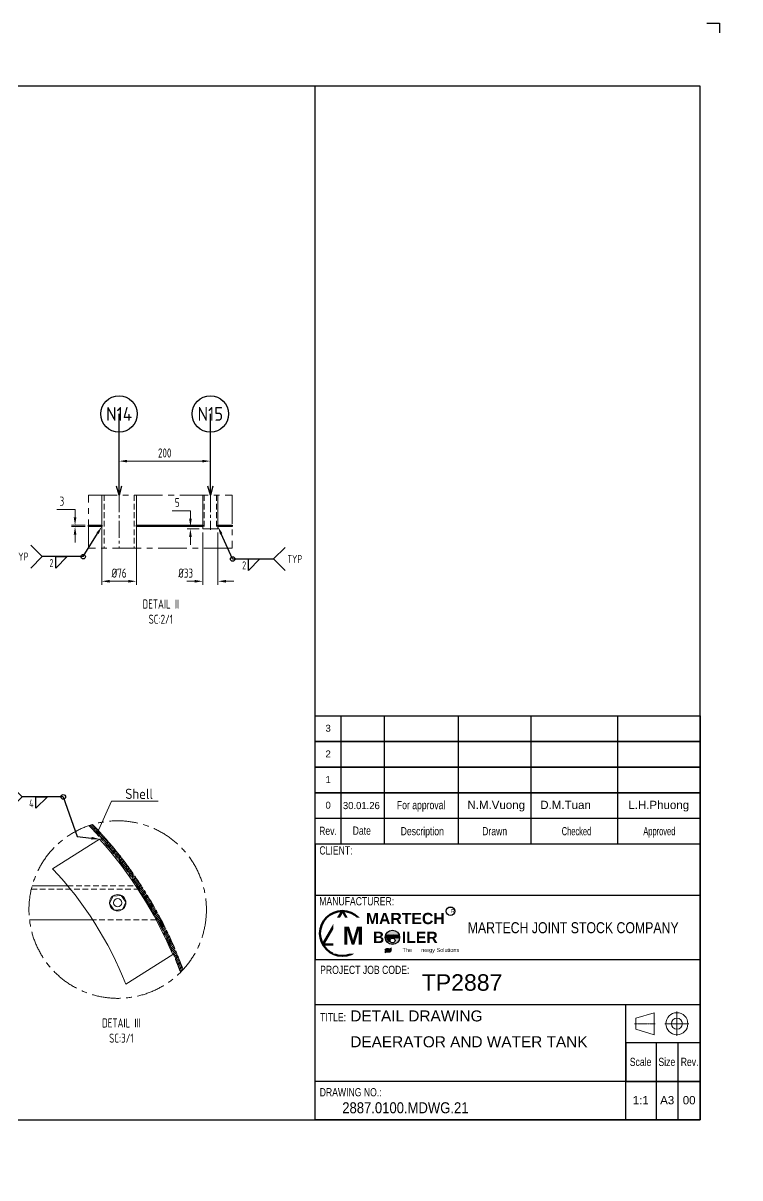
# Model space of a CAD drawing. Header units: millimetres. Extents: x -46397 to 283259, y -8690 to 23983.
# Drawn here: x 190931 to 194079, y -2511 to 2557 of the extents above; entities that cross this region are included whole.
import ezdxf
from ezdxf import colors
from ezdxf.entities.mleader import LeaderData, LeaderLine
from ezdxf.enums import TextEntityAlignment as Align
from ezdxf.math import Vec2, Vec3

# ---------------------------------------------------------------- set-up
doc = ezdxf.new("R2010")
doc.units = ezdxf.units.MM
for name, pattern in [('CENTER', [2, 1.25, -0.25, 0.25, -0.25]), ('CENTER2', [1.125, 0.75, -0.125, 0.125, -0.125]), ('HIDDEN', [0.375, 0.25, -0.125])]:
    doc.linetypes.add(name, pattern=pattern)
doc.layers.get('Defpoints').update_dxf_attribs({"lineweight": 0})
for name, color, linetype, lineweight in [('0-Dim', 7, 'Continuous', 0), ('AM_5', 3, 'Continuous', 25), ('AM_8', 1, 'Continuous', 25), ('CHUAN NET KHUAT', 4, 'HIDDEN', 0), ('DAM_8', 1, 'Continuous', 25), ('DCenterline8', 8, 'CENTER', 5), ('Dtext', 255, 'Continuous', 20), ('Long_AM_Centerline', 1, 'CENTER', 9), ('Long_AM_Visible', 30, 'Continuous', 25), ('mD_HATCH', 8, 'Continuous', 0), ('mDƯỜNG CƠ BẢN', 255, 'Continuous', 25), ('mDƯỜNG TÂM', 8, 'CENTER', 0), ('NETCHINH', 7, 'Continuous', 9)]:
    doc.layers.add(name, color=color, linetype=linetype, lineweight=lineweight)
doc.layers.add('DIM', color=8, linetype='Continuous')
doc.styles.add('Arial', font='arial.ttf')
doc.styles.add('Chu va so', font='arial.ttf')
doc.styles.add('GHI CHÚ 1', font='isocp_IV25.ttf', dxfattribs={"width": 0.8})
doc.styles.add('Long_Text', font='isocp.shx', dxfattribs={"width": 0.7})
doc.styles.get("Standard").update_dxf_attribs({"font": 'isocp.shx', "width": 0.8})
doc.styles.add('TCVN', font='arial.ttf')
doc.styles.add('TEXT', font='arial.ttf', dxfattribs={"height": 124})
doc.dimstyles.new('1-30SCALE', dxfattribs={"dimtxt": 75, "dimasz": 75, "dimexe": 37.5, "dimexo": 30, "dimgap": 30, "dimtad": 1, "dimtoh": 1, "dimdec": 0, "dimdsep": 46, "dimtxsty": 'GHI CHÚ 1', "dimcen": 0.09, "dimclrd": 256, "dimclre": 256, "dimclrt": 2, "dimadec": 0, "dimazin": 0, "dimtfac": 1, "dimtdec": 0, "dimtofl": 0, "dimtmove": 0, "dimatfit": 3, "dimfxl": 1, "dimlwd": 0, "dimlwe": 0, "dimarcsym": 0})

# ---------------------------------------------------------------- blocks, each defined once
blk = doc.blocks.new('_Dot')
at = {"color": 0, "linetype": 'ByBlock', "lineweight": -2}
blk.add_line((-0.5, 0), (-1, 0), dxfattribs=at)
at = {"color": 0, "linetype": 'ByBlock', "const_width": 0.5}
blk.add_lwpolyline([(-0.25, 0, 1), (0.25, 0, 1)], format="xyb", close=True, dxfattribs=at)
blk = doc.blocks.new('*U1041')
at = {"layer": 'mDƯỜNG TÂM', "color": 0, "linetype": 'CENTER2', "lineweight": 0, "ltscale": 100, "transparency": 16777216}
blk.add_line((0, 74.8), (0, -77.5), dxfattribs=at)
blk = doc.blocks.new('*D1045')
at = {"layer": 'Defpoints', "color": 0, "transparency": 16777216}
for p in [(191159.2, 353.1), (191218.7, 353.1), (191218.7, 347.1)]:
    blk.add_point(p, dxfattribs=at)
at = {"layer": 'DIM', "linetype": 'Continuous', "lineweight": 0, "transparency": 16777216}
for p, q in [((191078.7, 423.1), (191159.2, 423.1)), ((191159.2, 388.1), (191159.2, 423.1)), ((191203.7, 353.1), (191144.2, 353.1)), ((191203.7, 347.1), (191144.2, 347.1)), ((191159.2, 312.1), (191159.2, 277.1))]:
    blk.add_line(p, q, dxfattribs=at)
at = {"layer": 'DIM', "transparency": 16777216}
for points in [[(191153.4, 388.1), (191165, 388.1), (191159.2, 353.1)], [(191153.4, 312.1), (191165, 312.1), (191159.2, 347.1)]]:
    blk.add_solid(points, dxfattribs=at)
at = {"layer": 'DIM', "color": 2, "transparency": 16777216, "insert": (191101.4, 458.9), "char_height": 40, "attachment_point": 5, "style": 'GHI CHÚ 1'}
blk.add_mtext('3', dxfattribs=at)
blk = doc.blocks.new('*D1044')
at = {"layer": 'Defpoints', "color": 0, "transparency": 16777216}
for p in [(191665.8, 337.1), (191719.9, 347.1), (191719.9, 337.1)]:
    blk.add_point(p, dxfattribs=at)
at = {"layer": 'DIM', "linetype": 'Continuous', "lineweight": 0, "transparency": 16777216}
for p, q in [((191585, 417.1), (191665.8, 417.1)), ((191665.8, 382.1), (191665.8, 417.1)), ((191704.9, 347.1), (191650.8, 347.1)), ((191704.9, 337.1), (191650.8, 337.1)), ((191665.8, 302.1), (191665.8, 267.1))]:
    blk.add_line(p, q, dxfattribs=at)
at = {"layer": 'DIM', "transparency": 16777216}
for points in [[(191660, 382.1), (191671.7, 382.1), (191665.8, 347.1)], [(191660, 302.1), (191671.7, 302.1), (191665.8, 337.1)]]:
    blk.add_solid(points, dxfattribs=at)
at = {"layer": 'DIM', "color": 2, "transparency": 16777216, "insert": (191607.9, 452.9), "char_height": 40, "attachment_point": 5, "style": 'GHI CHÚ 1'}
blk.add_mtext('5', dxfattribs=at)
blk = doc.blocks.new('*D1043')
at = {"layer": 'Defpoints', "color": 0, "transparency": 16777216}
for p in [(191276.4, 264.5, 0), (191428.6, 264.5, 0), (191428.6, 107.3)]:
    blk.add_point(p, dxfattribs=at)
at = {"layer": 'DIM', "linetype": 'Continuous', "lineweight": 0, "transparency": 16777216}
for p, q in [((191276.4, 249.5), (191276.4, 92.3)), ((191428.6, 249.5), (191428.6, 92.3)), ((191311.4, 107.3), (191393.6, 107.3))]:
    blk.add_line(p, q, dxfattribs=at)
at = {"layer": 'DIM', "transparency": 16777216}
for points in [[(191311.4, 113.2), (191311.4, 101.5), (191276.4, 107.3)], [(191393.6, 113.2), (191393.6, 101.5), (191428.6, 107.3)]]:
    blk.add_solid(points, dxfattribs=at)
at = {"layer": 'DIM', "color": 2, "transparency": 16777216, "insert": (191352.5, 143.2), "char_height": 40, "attachment_point": 5, "style": 'GHI CHÚ 1'}
blk.add_mtext('%%C76', dxfattribs=at)
blk = doc.blocks.new('*D1042')
at = {"layer": 'Defpoints', "color": 0, "transparency": 16777216}
for p in [(191719.9, 337.1, 0), (191786.7, 337.1, 0), (191786.7, 107.3)]:
    blk.add_point(p, dxfattribs=at)
at = {"layer": 'DIM', "linetype": 'Continuous', "lineweight": 0, "transparency": 16777216}
for p, q in [((191719.9, 322.1), (191719.9, 92.3)), ((191786.7, 322.1), (191786.7, 92.3)), ((191684.9, 107.3), (191649.9, 107.3)), ((191821.7, 107.3), (191856.7, 107.3))]:
    blk.add_line(p, q, dxfattribs=at)
at = {"layer": 'DIM', "transparency": 16777216}
for points in [[(191684.9, 113.2), (191684.9, 101.5), (191719.9, 107.3)], [(191821.7, 113.2), (191821.7, 101.5), (191786.7, 107.3)]]:
    blk.add_solid(points, dxfattribs=at)
at = {"layer": 'DIM', "color": 2, "transparency": 16777216, "insert": (191644.9, 143.1), "char_height": 40, "attachment_point": 5, "style": 'GHI CHÚ 1'}
blk.add_mtext('%%C33', dxfattribs=at)
blk = doc.blocks.new('*D1046')
at = {"layer": 'Defpoints', "color": 0, "transparency": 16777216}
for p in [(191753.3, 634.7), (191352.5, 485, 0), (191753.3, 485, 0)]:
    blk.add_point(p, dxfattribs=at)
at = {"layer": 'DIM', "linetype": 'Continuous', "lineweight": 0, "transparency": 16777216}
for p, q in [((191352.5, 500), (191352.5, 649.7)), ((191387.5, 634.7), (191718.3, 634.7)), ((191753.3, 500), (191753.3, 649.7))]:
    blk.add_line(p, q, dxfattribs=at)
at = {"layer": 'DIM', "transparency": 16777216}
for points in [[(191387.5, 640.5), (191387.5, 628.9), (191352.5, 634.7)], [(191718.3, 640.5), (191718.3, 628.9), (191753.3, 634.7)]]:
    blk.add_solid(points, dxfattribs=at)
at = {"layer": 'DIM', "color": 2, "transparency": 16777216, "insert": (191552.9, 670.5), "char_height": 40, "attachment_point": 5, "style": 'GHI CHÚ 1'}
blk.add_mtext('200', dxfattribs=at)
blk = doc.blocks.new('_TagCircle')
at = {"color": 0, "linetype": 'ByBlock', "lineweight": -2, "transparency": 16777216}
blk.add_circle((0, 0), 4, dxfattribs=at)
at = {"layer": 'Long_AM_Visible', "color": 0, "transparency": 16777216, "style": 'Long_Text'}
blk.add_attdef('TAGNUMBER', text='', height=3, dxfattribs=at).set_placement((0, -1.5), align=Align.CENTER)
blk = doc.blocks.new('_Open30')
at = {"color": 0, "linetype": 'ByBlock', "lineweight": -2}
for p, q in [((-1, 0.27), (0, 0)), ((0, 0), (-1, -0.27)), ((0, 0), (-1, 0))]:
    blk.add_line(p, q, dxfattribs=at)
blk = doc.blocks.new('*S1170')
at = {"layer": 'AM_5'}
for p, q in [((178324.5, 215.6, 0.1), (178387.4, 317.3, 0.1)), ((178144.5, 215.6, 0.1), (178094.5, 265.6, 0.1)), ((178144.5, 215.6, 0.1), (178094.5, 165.6, 0.1)), ((178324.5, 215.6, 0.1), (178144.5, 215.6, 0.1))]:
    blk.add_line(p, q, dxfattribs=at)
at = {"layer": 'AM_5', "color": 2}
for p, q in [((178204.5, 215.6, 0.1), (178254.5, 215.6, 0.1)), ((178254.5, 215.6, 0.1), (178204.5, 165.6, 0.1)), ((178204.5, 165.6, 0.1), (178204.5, 215.6, 0.1))]:
    blk.add_line(p, q, dxfattribs=at)
blk.add_circle((178324.5, 215.6, 0.1), 9.98, dxfattribs=at)
at = {"layer": 'AM_5', "linetype": 'Continuous'}
blk.add_trace([(178392.3, 314.3, 0.1), (178382.4, 320.4, 0.1), (178405.8, 347.1, 0.1)], dxfattribs=at)
at = {"layer": 'AM_5', "color": 2, "char_height": 35}
for s, insert, attachment_point in [('TYP', (178084, 215.6, 0.1), 6), ('2', (178194, 205.1, 0.1), 3)]:
    blk.add_mtext(s, dxfattribs=dict(at, insert=insert, attachment_point=attachment_point))
blk = doc.blocks.new('*S1171')
at = {"layer": 'AM_5'}
for p, q in [((178980.6, 205.3, 0.1), (178930.6, 315.2, 0.1)), ((179160.6, 205.3, 0.1), (179210.6, 255.3, 0.1)), ((178980.6, 205.3, 0.1), (179160.6, 205.3, 0.1)), ((179160.6, 205.3, 0.1), (179210.6, 155.3, 0.1))]:
    blk.add_line(p, q, dxfattribs=at)
at = {"layer": 'AM_5', "color": 2}
for p, q in [((179050.6, 205.3, 0.1), (179100.6, 205.3, 0.1)), ((179100.6, 205.3, 0.1), (179050.6, 155.3, 0.1)), ((179050.6, 155.3, 0.1), (179050.6, 205.3, 0.1))]:
    blk.add_line(p, q, dxfattribs=at)
blk.add_circle((178980.6, 205.3, 0.1), 9.98, dxfattribs=at)
at = {"layer": 'AM_5', "linetype": 'Continuous'}
blk.add_trace([(178935.9, 317.7, 0.1), (178925.3, 312.8, 0.1), (178916.1, 347.1, 0.1)], dxfattribs=at)
at = {"layer": 'AM_5', "color": 2, "char_height": 35}
for s, insert, attachment_point in [('TYP', (179221.1, 205.3, 0.1), 4), ('2', (179040.1, 194.8, 0.1), 3)]:
    blk.add_mtext(s, dxfattribs=dict(at, insert=insert, attachment_point=attachment_point))
blk = doc.blocks.new('*S1172')
at = {"layer": 'AM_5'}
for p, q in [((178116.2, -839.2, -4.5), (178066.2, -789.2, -4.5)), ((178116.2, -839.2, -4.5), (178066.2, -889.2, -4.5)), ((178296.2, -839.2, -4.5), (178116.2, -839.2, -4.5)), ((178296.2, -839.2, -4.5), (178356.4, -1013.3, -4.5)), ((178356.4, -1013.3, -4.5), (178420.5, -1020.4, -4.5))]:
    blk.add_line(p, q, dxfattribs=at)
at = {"layer": 'AM_5', "color": 2}
for p, q in [((178176.2, -839.2, -4.5), (178226.2, -839.2, -4.5)), ((178226.2, -839.2, -4.5), (178176.2, -889.2, -4.5)), ((178176.2, -889.2, -4.5), (178176.2, -839.2, -4.5))]:
    blk.add_line(p, q, dxfattribs=at)
blk.add_circle((178296.2, -839.2, -4.5), 9.98, dxfattribs=at)
at = {"layer": 'AM_5', "linetype": 'Continuous'}
blk.add_trace([(178419.8, -1026.2, -4.5), (178421.1, -1014.6, -4.5), (178455.3, -1024.2, -4.5)], dxfattribs=at)
at = {"layer": 'AM_5', "color": 2, "char_height": 35}
for s, insert, attachment_point in [('TYP', (178055.7, -839.2, -4.5), 6), ('4', (178165.7, -849.7, -4.5), 3)]:
    blk.add_mtext(s, dxfattribs=dict(at, insert=insert, attachment_point=attachment_point))
blk = doc.blocks.new('*U1829')
at = {"lineweight": 25}
for p, q in [((5889.4, 1952.8, 0), (5889.4, 1332.9, 0.1)), ((6098.3, 1952.8, 0), (6098.3, 1332.9, 0.1)), ((6456.2, 1952.8, 0), (6456.2, 1332.9, 0.1)), ((6807.1, 1952.8, 0), (6807.1, 1332.9, 0.1)), ((7226.5, 1952.8, 0), (7226.5, 1332.9, 0.1)), ((5765.4, 1085.8), (7625.2, 1085.8)), ((7413.2, 372, 0), (7413.2, 0)), ((7519.5, 0), (7519.5, 372, 0))]:
    blk.add_line(p, q, dxfattribs=at)
at = {"lineweight": 25, "elevation": -0.2}
for points in [[(7657.6, 5299.5), (7719.2, 5299.5), (7719.2, 5252)], [(-171.7, -186.7), (-171.7, -279.9), (-66.7, -279.9)]]:
    blk.add_lwpolyline(points, dxfattribs=at)
at = {"lineweight": 25}
for points in [[(0, 0), (7625.2, 0), (7625.2, 4994.9), (0, 4994.9)], [(0, 0), (5765.4, 0), (5765.4, 4994.9), (0, 4994.9)], [(5765.4, 1952.8), (7625.2, 1952.8), (7625.2, 0), (5765.4, 0)], [(5765.4, 1952.8), (7625.2, 1952.8), (7625.2, 1828.8), (5765.4, 1828.8)], [(5765.4, 1828.8), (7625.2, 1828.8), (7625.2, 1704.8), (5765.4, 1704.8)], [(5765.4, 1704.8), (7625.2, 1704.8), (7625.2, 1580.8), (5765.4, 1580.8)], [(5765.4, 1580.8), (7625.2, 1580.8), (7625.2, 1456.9), (5765.4, 1456.9)], [(5765.4, 774.9), (7625.2, 774.9), (7625.2, 1332.9), (5765.4, 1332.9)], [(5765.4, 557.9), (7625.2, 557.9), (7625.2, 186), (5765.4, 186)], [(7265.8, 557.9), (7625.2, 557.9), (7625.2, 0), (7265.8, 0)]]:
    blk.add_lwpolyline(points, close=True, dxfattribs=at)
at = {"lineweight": 50}
blk.add_lwpolyline([(5896.3, 1009.9), (5802.4, 847.2), (5990.3, 847.2)], close=True, dxfattribs=at)
at = {"color": 2, "lineweight": 20, "elevation": 0}
blk.add_lwpolyline([(7313.9, 438.4), (7403.6, 411.8), (7403.6, 518.1), (7313.9, 491.5)], close=True, dxfattribs=at)
at = {"lineweight": 25, "elevation": 0}
blk.add_lwpolyline([(7265.8, 186), (7625.2, 186), (7625.2, 372), (7265.8, 372)], close=True, dxfattribs=at)
at = {"lineweight": 50}
blk.add_circle((5896.3, 901.4), 108.5, dxfattribs=at)
at = {"color": 2, "lineweight": 20}
for radius in [53.2, 26.6]:
    blk.add_circle((7512.9, 465, 0), radius, dxfattribs=at)
at = {"lineweight": 25}
blk.add_circle((-77.8, -186, -0.2), 23.1, dxfattribs=at)
at = {"layer": 'DCenterline8', "lineweight": 0, "ltscale": 2}
for p, q in [((7512.9, 523.4, 0), (7512.9, 406.5, 0)), ((7454.5, 465, 0), (7571.4, 465, 0))]:
    blk.add_line(p, q, dxfattribs=at)
at = {"layer": 'DCenterline8', "lineweight": 0}
blk.add_line((7307.9, 465, 0), (7408.5, 465, 0), dxfattribs=at)
at = {"color": 5, "style": 'Chu va so'}
for s, height, width, p in [('For approval', 39.853, 0.75, (6276.7, 1501.6, 0)), ('Rev.', 39.85, 0.75, (5826.7, 1377)), ('Date', 39.85, 0.75, (5990, 1378.1, 0.1)), ('Description', 39.853, 0.75, (6282.4, 1375.5, 0)), ('Drawn', 39.85, 0.75, (6632.2, 1375.5, 0)), ('Checked', 39.85, 0.65, (7027.7, 1375.3)), ('Approved', 39.85, 0.65, (7428.1, 1375.5, 0)), ('CLIENT:', 39.85, 0.75, (5865.2, 1282.6, 0.3)), ('PROJECT JOB CODE:', 39.853, 0.75, (6004.5, 705.3)), ('TITLE:', 39.85, 0.75, (5851.2, 476.4, 0.4)), ('Scale', 39.85, 0.75, (7337.5, 260.8, 0)), ('Size', 39.85, 0.75, (7464.4, 260.8, 0)), ('Rev. ', 39.85, 0.75, (7580.2, 260.8, 0)), ('DRAWING NO.:', 39.853, 0.75, (5936.2, 114.1, 0.4))]:
    blk.add_text(s, height=height, dxfattribs=dict(at, width=width)).set_placement(p, align=Align.CENTER)
at = {"color": 5, "lineweight": 25, "insert": (6397.4, 928.5, 0), "char_height": 53.137, "width": 1228.373, "attachment_point": 4, "style": 'Chu va so'}
blk.add_mtext('\\pxqc;{\\W0.8;MARTECH JOINT STOCK COMPANY}', dxfattribs=at)
at = {"layer": 'Dtext', "ltscale": 0.1}
for tag, p, height, style in [('REV_3', (5814.5, 1876.1), 33.2, 'TCVN'), ('FOR_APPROVAL3', (6146.7, 1873.8, -0.3), 39.9, 'TCVN'), ('REV_2', (5814.5, 1752.1), 33.2, 'TCVN'), ('FOR_APPROVAL2', (6146.7, 1749.8, -0.3), 39.9, 'TCVN'), ('REV_1', (5814.5, 1628.1), 33.2, 'TCVN'), ('FOR_APPROVAL1', (6146.7, 1625.8, -0.3), 39.9, 'TCVN'), ('REV_0', (5814.5, 1504.1), 33.2, 'TCVN'), ('NGUOI_VE', (6500.5, 1502.4, -0.3), 39.9, 'TCVN'), ('NGUOI_KIEM_2', (6852.7, 1502.4, -0.3), 39.9, 'TCVN'), ('NGUOI_DUYET', (7278.1, 1502.4, -0.3), 39.9, 'TCVN'), ('1.1_A4', (7299.4, 75.6, -0.3), 39.9, 'Chu va so'), ('A4_A4', (7432.1, 75.6, -0.3), 39.9, 'Chu va so'), ('REV.', (7541.3, 75.6, -0.3), 39.9, 'Chu va so')]:
    blk.add_attdef(tag, p, '', height=height, dxfattribs=dict(at, style=style))
for tag, p, height, style, width in [('NGAY_REV03', (5898.7, 1873.8, -0.3), 34.5, 'TCVN', 0.95), ('NGAY_REV02', (5898.7, 1749.8, -0.3), 34.5, 'TCVN', 0.95), ('NGAY_REV01', (5898.7, 1625.8, -0.3), 34.5, 'TCVN', 0.95), ('NGAY_REV0', (5898.7, 1501.8, -0.3), 34.5, 'TCVN', 0.95), ('DWD.NO', (5895.6, 32.3, -0.3), 53.1, 'Chu va so', 0.85)]:
    blk.add_attdef(tag, p, '', height=height, dxfattribs=dict(at, style=style, width=width))
at = {"layer": 'Dtext', "lineweight": 25, "ltscale": 0.1, "style": 'Chu va so'}
for tag, p, height in [('PROJECT_CODE', (6279.7, 624.4), 79.7), ('TITLE1', (5934.5, 476.2, -0.3), 53.1), ('TITLE2', (5934.5, 351.2, -0.3), 53.1), ('TITLE3', (5934.5, 227.2, -0.3), 53.1)]:
    blk.add_attdef(tag, p, '', height=height, dxfattribs=at)
at = {"insert": (5896.8, 934.4), "char_height": 87.305, "attachment_point": 1, "style": 'TEXT', "bg_fill": 2}
blk.add_mtext('\\pxqc;{\\fArial|b1|i0|c0|p34;M}', dxfattribs=at)
at = {"insert": (6012.3, 1000.6), "char_height": 54.566, "width": 375.807, "attachment_point": 1, "style": 'TEXT', "bg_fill": 2}
blk.add_mtext('\\pxqc;{\\fArial|b1|i0|c0|p34;MARTECH\\PB    ILER}', dxfattribs=at)
h = blk.add_hatch(color=256)
h.dxf.hatch_style = 1
edge = h.paths.add_edge_path()
edge.add_spline(control_points=[(6103.7, 816), (6105.3, 817.2), (6111.8, 822), (6125.4, 815.3), (6131.8, 823.1), (6134.1, 825.9)], knot_values=[0, 0, 0, 0, 0.315535, 1.31207, 1.873609, 1.873609, 1.873609, 1.873609], degree=3, periodic=0)
edge.add_spline(control_points=[(6134.1, 825.9), (6132.2, 824.2), (6125, 817.5), (6109.9, 825.4), (6104.8, 817.6), (6103.7, 816)], knot_values=[0, 0, 0, 0, 0.411397, 1.576501, 1.877595, 1.877595, 1.877595, 1.877595], degree=3, periodic=0)
edge = h.paths.add_edge_path()
edge.add_spline(control_points=[(6103.7, 809.3), (6105.3, 810.4), (6111.8, 815.2), (6125.4, 808.5), (6131.8, 816.3), (6134.1, 819.2)], knot_values=[0, 0, 0, 0, 0.315535, 1.31207, 1.873609, 1.873609, 1.873609, 1.873609], degree=3, periodic=0)
edge.add_spline(control_points=[(6134.1, 819.2), (6132.2, 817.4), (6125, 810.7), (6109.9, 818.6), (6104.8, 810.9), (6103.7, 809.3)], knot_values=[0, 0, 0, 0, 0.411397, 1.576501, 1.877595, 1.877595, 1.877595, 1.877595], degree=3, periodic=0)
at = {"color": 7}
for centre in [(6110.4, 890.5), (6118.5, 890.5), (6126.6, 890.5), (6134.7, 890.5), (6143, 890.5), (6151.1, 890.5), (6159.2, 890.5), (6167.3, 890.5), (6110.4, 882.4), (6114.2, 873.4), (6118.5, 882.4), (6120.9, 865.2), (6122.3, 873.4), (6126.6, 882.4), (6134.7, 882.4), (6143, 882.4), (6151.1, 882.4), (6159.2, 882.4), (6167.3, 882.4)]:
    blk.add_circle(centre, 3.3, dxfattribs=at)
for points in [[(6103.7, 822.4), (6107.2, 826.6), (6128.1, 827.9), (6134.1, 832.3)], [(6103.7, 822.4), (6108.6, 825.3), (6126.6, 825.6), (6134.1, 832.3)], [(6103.7, 816), (6107.2, 820.2), (6128.1, 821.6), (6134.1, 825.9)], [(6103.7, 816), (6108.6, 818.9), (6126.6, 819.2), (6134.1, 825.9)], [(6103.7, 809.3), (6107.2, 813.5), (6128.1, 814.8), (6134.1, 819.2)], [(6103.7, 809.3), (6108.6, 812.2), (6126.6, 812.4), (6134.1, 819.2)]]:
    blk.add_spline(points, degree=3)
at = {"color": 5, "style": 'Chu va so', "width": 0.75}
blk.add_text('MANUFACTURER:', height=39.853, dxfattribs=at).set_placement((5965.3, 1036.8, 0.3), align=Align.CENTER)
at = {"attachment_point": 1, "style": 'TEXT', "bg_fill": 2}
for s, insert, char_height in [('\\pxqc;R', (6420.4, 1018.9), 19.1), ('\\pxqc;The      nergy Solutions', (6186.6, 830.6), 19.098)]:
    blk.add_mtext(s, dxfattribs=dict(at, insert=insert, char_height=char_height))
at = {"layer": 'DAM_8'}
h = blk.add_hatch(color=7, dxfattribs=at)
edge = h.paths.add_edge_path()
edge.add_arc((6138.2, 882.3), 34.8, 191.4592, 461.3375)
edge.add_arc((6138.2, 882.3), 34.8, 101.3375, 191.4592)
edge = h.paths.add_edge_path(flags=16)
edge.add_arc((6120.9, 865.2), 3.3, -289.458, 11.4592, ccw=False)
edge.add_arc((6120.9, 865.2), 3.3, 11.4592, 70.542, ccw=False)
edge = h.paths.add_edge_path(flags=16)
edge.add_arc((6167.3, 882.4), 3.3, -211.5113, 11.4592, ccw=False)
edge.add_arc((6167.3, 882.4), 3.3, 11.4592, 148.4887, ccw=False)
edge = h.paths.add_edge_path(flags=16)
edge.add_arc((6114.2, 873.4), 3.3, -304.2526, 11.4592, ccw=False)
edge.add_arc((6114.2, 873.4), 3.3, 11.4592, 55.7474, ccw=False)
edge = h.paths.add_edge_path(flags=16)
edge.add_arc((6167.3, 890.5), 3.3, -200.2428, 11.4592, ccw=False)
edge.add_arc((6167.3, 890.5), 3.3, 11.4592, 159.7572, ccw=False)
edge = h.paths.add_edge_path(flags=16)
edge.add_arc((6159.2, 882.4), 3.3, -219.051, 11.4592, ccw=False)
edge.add_arc((6159.2, 882.4), 3.3, 11.4592, 140.949, ccw=False)
edge = h.paths.add_edge_path(flags=16)
edge.add_arc((6122.3, 873.4), 3.3, -292.0311, 11.4592, ccw=False)
edge.add_arc((6122.3, 873.4), 3.3, 11.4592, 67.9689, ccw=False)
edge = h.paths.add_edge_path(flags=16)
edge.add_arc((6110.4, 882.4), 3.3, -319.4544, 11.4592, ccw=False)
edge.add_arc((6110.4, 882.4), 3.3, 11.4592, 40.5456, ccw=False)
edge = h.paths.add_edge_path(flags=16)
edge.add_arc((6159.2, 890.5), 3.3, -206.0119, 11.4592, ccw=False)
edge.add_arc((6159.2, 890.5), 3.3, 11.4592, 153.9881, ccw=False)
edge = h.paths.add_edge_path(flags=16)
edge.add_arc((6138.8, 867), 11.8, -262.499, 11.4592, ccw=False)
edge.add_arc((6138.8, 867), 11.8, 11.4592, 97.501, ccw=False)
edge = h.paths.add_edge_path(flags=16)
edge.add_arc((6110.4, 890.5), 3.3, -332.7707, 11.4592, ccw=False)
edge.add_arc((6110.4, 890.5), 3.3, 11.4592, 27.2293, ccw=False)
edge = h.paths.add_edge_path(flags=16)
edge.add_arc((6151.1, 882.4), 3.3, -230.166, 11.4592, ccw=False)
edge.add_arc((6151.1, 882.4), 3.3, 11.4592, 129.834, ccw=False)
edge = h.paths.add_edge_path(flags=16)
edge.add_arc((6118.5, 882.4), 3.3, -307.6137, 11.4592, ccw=False)
edge.add_arc((6118.5, 882.4), 3.3, 11.4592, 52.3863, ccw=False)
edge = h.paths.add_edge_path(flags=16)
edge.add_arc((6143, 882.4), 3.3, -246.4575, 11.4592, ccw=False)
edge.add_arc((6143, 882.4), 3.3, 11.4592, 113.5425, ccw=False)
edge = h.paths.add_edge_path(flags=16)
edge.add_arc((6126.6, 882.4), 3.3, -290.4056, 11.4592, ccw=False)
edge.add_arc((6126.6, 882.4), 3.3, 11.4592, 69.5944, ccw=False)
edge = h.paths.add_edge_path(flags=16)
edge.add_arc((6151.1, 890.5), 3.3, -215.7954, 11.4592, ccw=False)
edge.add_arc((6151.1, 890.5), 3.3, 11.4592, 144.2046, ccw=False)
edge = h.paths.add_edge_path(flags=16)
edge.add_arc((6134.7, 882.4), 3.3, -268.4837, 11.4592, ccw=False)
edge.add_arc((6134.7, 882.4), 3.3, 11.4592, 91.5163, ccw=False)
edge = h.paths.add_edge_path(flags=16)
edge.add_arc((6118.5, 890.5), 3.3, -322.0207, 11.4592, ccw=False)
edge.add_arc((6118.5, 890.5), 3.3, 11.4592, 37.9793, ccw=False)
edge = h.paths.add_edge_path(flags=16)
edge.add_arc((6134.7, 890.5), 3.3, -267.4803, 11.4592, ccw=False)
edge.add_arc((6134.7, 890.5), 3.3, 11.4592, 92.5197, ccw=False)
edge = h.paths.add_edge_path(flags=16)
edge.add_arc((6143, 890.5), 3.3, -234.0834, 11.4592, ccw=False)
edge.add_arc((6143, 890.5), 3.3, 11.4592, 125.9166, ccw=False)
edge = h.paths.add_edge_path(flags=16)
edge.add_arc((6126.6, 890.5), 3.3, -301.7345, 11.4592, ccw=False)
edge.add_arc((6126.6, 890.5), 3.3, 11.4592, 58.2655, ccw=False)
blk.add_circle((6419, 1008.8), 20.8)
at = {"color": 7}
for centre, radius in [((6138.2, 882.3), 34.8), ((6138.8, 867), 11.8)]:
    blk.add_circle(centre, radius, dxfattribs=at)

msp = doc.modelspace()

# ---------------------------------------------------------------- hatches: boundary and pattern name
at = {"layer": 'AM_8'}
h = msp.add_hatch(dxfattribs=at)
h.set_pattern_fill('ANSI31', color=256, scale=2, style=0)
h.set_pattern_definition([(45, (13050.527, 193.0065), (-4.49012806, 4.49012806), [])])
h.paths.add_polyline_path([(191622.23, -1608.83, 0.010743), (191633.8, -1596.73, 0.1045403), (191236.22, -959.89, 0.010743), (191220.27, -964.97, -0.1066194)])
at = {"layer": 'mD_HATCH', "transparency": 33554687}
h = msp.add_hatch(dxfattribs=at)
h.set_pattern_fill('ANSI31', color=256, scale=0.666667)
h.set_pattern_definition([(45, (-18035.0662, 54042.6305), (-1.496709354, 1.496709354), [])])
h.paths.add_polyline_path([(191218.73, 353.1), (191276.38, 353.1), (191276.38, 347.1), (191218.73, 347.1)])
h.paths.add_polyline_path([(191428.58, 353.1), (191719.88, 353.1), (191719.88, 347.1), (191428.58, 347.1)])
h.paths.add_polyline_path([(191786.68, 353.1), (191849.35, 353.1), (191849.35, 347.1), (191786.68, 347.1)])

# ---------------------------------------------------------------- linework, layer by layer
at = {"color": 251, "linetype": 'Continuous', "lineweight": 0, "extrusion": (0, 1, 0)}
for p, q in [((191276.38, 485, 0.08), (191276.38, 253.1, 0.08)), ((191428.58, 485, 0.08), (191428.58, 253.1, 0.08)), ((191719.88, 485, 0.08), (191719.88, 337.1, 0.08)), ((191786.68, 485, 0.08), (191786.68, 337.1, 0.08))]:
    msp.add_line(p, q, dxfattribs=at)
at = {"color": 251, "linetype": 'HIDDEN', "lineweight": 0, "ltscale": 100}
for p, q in [((191286.7, 485, 0.08), (191286.7, 253.1, 0.08)), ((191418.26, 485, 0.08), (191418.26, 253.1, 0.08))]:
    msp.add_line(p, q, dxfattribs=at)
at = {"color": 251, "linetype": 'HIDDEN', "lineweight": 0, "ltscale": 100, "extrusion": (0, 1, 0)}
for p, q in [((191726.64, 485, 0.08), (191726.64, 337.1, 0.08)), ((191779.92, 485, 0.08), (191779.92, 337.1, 0.08))]:
    msp.add_line(p, q, dxfattribs=at)
at = {"color": 150, "linetype": 'Continuous', "lineweight": 0, "ltscale": 10}
for p, q in [((191266.67, -1024.24, -4.5), (191060.65, -1154.86, -4.5)), ((190971.25, -1228.69, -4.5), (191126.31, -1228.69, -4.5)), ((191425.51, -1228.69, -4.5), (191427.36, -1228.69, -4.5)), ((191310.76, -1306.82, -4.5), (191325.91, -1274.32, -4.5)), ((191331.33, -1336.2, -4.5), (191310.76, -1306.82, -4.5)), ((191325.91, -1274.32, -4.5), (191361.64, -1271.19, -4.5)), ((191361.64, -1271.19, -4.5), (191382.21, -1300.57, -4.5)), ((191382.21, -1300.57, -4.5), (191367.06, -1333.07, -4.5)), ((191367.06, -1333.07, -4.5), (191331.33, -1336.2, -4.5)), ((191236.92, -1378.69, -4.5), (190959.49, -1378.69, -4.5)), ((191516.97, -1378.69, -4.5), (191515.41, -1378.69, -4.5)), ((191587.93, -1530.99, -4.5), (191381.91, -1661.6, -4.5))]:
    msp.add_line(p, q, dxfattribs=at)
at = {"color": 251, "linetype": 'Continuous', "lineweight": 0, "elevation": 0.08}
msp.add_lwpolyline([(191719.88, 337.1), (191786.68, 337.1)], dxfattribs=at)
at = {"color": 150, "linetype": 'Continuous', "lineweight": 0, "ltscale": 10}
for radius in [36, 18]:
    msp.add_circle((191346.49, -1303.7, -4.5), radius, dxfattribs=at)
for centre, radius, start, end in [((189928.33, -2227.92, -4.5), 1800, 22.77923, 41.96737), ((189928.33, -2227.92, -4.5), 1560, 21.28581, 43.46079), ((189928.7, -2225.69, -4.5), 1800, 28.07038, 33.63424)]:
    msp.add_arc(centre, radius, start, end, dxfattribs=at)
at = {"layer": 'CHUAN NET KHUAT', "ltscale": 100}
for p, q in [((190967.38, -1243.69, -4.5), (191437.23, -1243.69, -4.5)), ((191126.31, -1228.69, -4.5), (191425.51, -1228.69, -4.5)), ((191515.41, -1378.69, -4.5), (191236.92, -1378.69, -4.5))]:
    msp.add_line(p, q, dxfattribs=at)
at = {"layer": 'Long_AM_Centerline', "color": 6, "ltscale": 100, "elevation": 0.08}
msp.add_lwpolyline([(191218.73, 485), (191849.35, 485), (191849.35, 253.1), (191218.73, 253.1)], close=True, dxfattribs=at)
at = {"layer": 'Long_AM_Centerline', "color": 6, "ltscale": 100}
msp.add_circle((191346.49, -1333.58, -4.5), 389.62, dxfattribs=at)
at = {"layer": 'mDƯỜNG CƠ BẢN', "color": 3, "elevation": 0.08}
for points in [[(191218.73, 353.1), (191276.38, 353.1), (191276.38, 347.1), (191218.73, 347.1)], [(191428.58, 353.1), (191719.88, 353.1), (191719.88, 347.1), (191428.58, 347.1)], [(191786.68, 353.1), (191849.35, 353.1), (191849.35, 347.1), (191786.68, 347.1)]]:
    msp.add_lwpolyline(points, close=True, dxfattribs=at)
at = {"layer": 'mDƯỜNG TÂM', "color": 251, "linetype": 'CENTER2', "lineweight": 0, "ltscale": 50}
for p, q in [((191276.38, 485, 0.08), (191276.38, 253.1, 0.08)), ((191428.58, 485, 0.08), (191428.58, 253.1, 0.08))]:
    msp.add_line(p, q, dxfattribs=at)
at = {"layer": 'mDƯỜNG TÂM', "color": 251, "linetype": 'CENTER2', "lineweight": 0, "ltscale": 100}
msp.add_line((191352.48, 485, 0.08), (191352.48, 253.1, 0.08), dxfattribs=at)
at = {"layer": 'mDƯỜNG TÂM', "color": 8, "ltscale": 50}
for radius, start, end in [(1815, 20.04022, 43.91238), (1815, 35.48596, 43.91238), (1800, 19.8046, 44.14799), (1800, 19.8046, 44.14799)]:
    msp.add_arc((189928.7, -2218.69, -4.5), radius, start, end, dxfattribs=at)

# ---------------------------------------------------------------- block references
at = {"layer": 'AM_5'}
for name, p in [('*S1170', (12870.59, 0)), ('*S1171', (12870.59, 0)), ('*S1172', (12811.41, 0))]:
    msp.add_blockref(name, p, dxfattribs=at)
at = {"layer": 'mDƯỜNG TÂM', "color": 251, "linetype": 'CENTER2', "lineweight": 0, "ltscale": 100}
msp.add_blockref('*U1041', (191753.28, 411.05, 0.08), dxfattribs=at)

# ---------------------------------------------------------------- texts
at = {"color": 3, "char_height": 40, "attachment_point": 1}
for s, insert in [('\\A1;\\pxqc;DETAIL II\\PSC:2/1', (191267.81, 27.46, 0.04)), ('\\A1;\\pxqc;DETAIL III\\PSC:3/1', (191094.87, -1811.25))]:
    msp.add_mtext_dynamic_manual_height_columns(s, width=535.9895, gutter_width=37.5, heights=[0], dxfattribs=dict(at, insert=insert))

# ---------------------------------------------------------------- dimensions: what is measured, and where the dimension line sits
at = {"layer": 'DIM'}
dim = msp.add_linear_dim(base=(191753.28, 634.71, 0.04), p1=(191352.48, 485, 0.08), p2=(191753.28, 485, 0.08), dimstyle='1-30SCALE', override={"dimtxt": 40, "dimasz": 35, "dimexe": 15, "dimexo": 15, "dimgap": 15, "dimlfac": 0.5, "dimtmove": 1}, dxfattribs=at)
dim.commit()
dim.dimension.update_dxf_attribs({"geometry": '*D1046', "text_midpoint": (191552.88, 670.5, 0.04)})
for base, p1, p2, picture, middle in [((191159.19, 353.1, 0.08), (191218.73, 347.1, 0.08), (191218.73, 353.1, 0.08), '*D1045', (191136.24, 395.1, 0.08)), ((191665.85, 337.1, 0.08), (191719.88, 347.1, 0.08), (191719.88, 337.1, 0.08), '*D1044', (191632.84, 378, 0.08))]:
    dim = msp.add_linear_dim(base=base, p1=p1, p2=p2, angle=90, dimstyle='1-30SCALE', override={"dimtxt": 40, "dimasz": 35, "dimexe": 15, "dimexo": 15, "dimgap": 15, "dimlfac": 0.5, "dimtmove": 1}, dxfattribs=at)
    dim.commit()
    dim.dimension.update_dxf_attribs({"geometry": picture, "text_midpoint": middle, "dimtype": 160})
dim = msp.add_linear_dim(base=(191786.68, 107.34, 0.05), p1=(191719.88, 337.1, 0.08), p2=(191786.68, 337.1, 0.08), angle=0, text='%%C<>', dimstyle='1-30SCALE', override={"dimtxt": 40, "dimasz": 35, "dimexe": 15, "dimexo": 15, "dimgap": 15, "dimlfac": 0.5, "dimtmove": 1}, dxfattribs=at)
dim.commit()
dim.dimension.update_dxf_attribs({"geometry": '*D1042', "text_midpoint": (191644.88, 107.34, 0.05), "dimtype": 160})
dim = msp.add_linear_dim(base=(191428.58, 107.34, 0.05), p1=(191276.38, 264.48, 0.08), p2=(191428.58, 264.48, 0.08), angle=0, text='%%C<>', dimstyle='1-30SCALE', override={"dimtxt": 40, "dimasz": 35, "dimexe": 15, "dimexo": 15, "dimgap": 15, "dimlfac": 0.5, "dimtmove": 1}, dxfattribs=at)
dim.commit()
dim.dimension.update_dxf_attribs({"geometry": '*D1043', "text_midpoint": (191352.48, 143.2, 0.05)})

# ---------------------------------------------------------------- leaders
at = {"color": 3, "ltscale": 5}
ml = msp.add_multileader_mtext('Standard', dxfattribs=at)
ml.set_content('{\\fArial|b0|i0|c0|p34;Khoan lỗ %%C10 cho cùm ống DN200 (theo thực tế)}', color=3)
ml.set_leader_properties(lineweight=9)
ml.set_arrow_properties(name='DOT')
ml.build(insert=Vec2(0, 0))
ml.multileader.update_dxf_attribs({"has_dogleg": 0, "text_left_attachment_type": 5, "text_right_attachment_type": 6, "dogleg_length": 0.1, "arrow_head_size": 17.4, "scale": 300})
ctx = ml.context
ctx.base_point, ctx.scale, ctx.char_height, ctx.arrow_head_size, ctx.landing_gap_size, ctx.plane_origin = Vec3(148509.96, 665.28), 300, 24, 17.4, 18, Vec3(149312.43, -378.76)
ctx.left_attachment, ctx.right_attachment = 5, 6
notes = []
notes.append((ctx, [(0, (1, 1, 0), (148878.33, 716.29), (-1, 0), 30, [(0, [(149054.42, 441.35)], 0, [])])]))
ctx.mtext.insert, ctx.mtext.width, ctx.mtext.flow_direction = Vec3(148527.96, 747.35), 309.9931, 5
ml = msp.add_multileader_mtext('Standard', dxfattribs=at)
ml.set_content('{\\fArial|b0|i0|c0|p34;Khoan lỗ %%C10 cho cùm ống DN100 (theo thực tế)}', color=3)
ml.set_leader_properties(lineweight=9)
ml.set_arrow_properties(name='DOT')
ml.build(insert=Vec2(0, 0))
ml.multileader.update_dxf_attribs({"has_dogleg": 0, "text_left_attachment_type": 5, "text_right_attachment_type": 6, "dogleg_length": 0.1, "arrow_head_size": 17.4, "scale": 300})
ctx = ml.context
ctx.base_point, ctx.scale, ctx.char_height, ctx.arrow_head_size, ctx.landing_gap_size, ctx.plane_origin = Vec3(149602.55, 578.05), 300, 24, 17.4, 18, Vec3(149253.66, -389.59)
ctx.left_attachment, ctx.right_attachment = 5, 6
notes.append((ctx, [(0, (1, 1, 0), (149572.55, 578.05), (1, 0), 30, [(0, [(149511.66, 430.53)], 0, [])])]))
ctx.mtext.insert, ctx.mtext.width, ctx.mtext.flow_direction = Vec3(149620.55, 660.13), 306.4046, 5
at = {"layer": '0-Dim', "color": 6}
ml = msp.add_multileader_block('Standard', dxfattribs=at)
ml.set_content('_TagCircle', color=6, scale=20)
ml.set_attribute('TAGNUMBER', 'N14', width=0)
ml.set_leader_properties(color=5)
ml.set_arrow_properties(name='OPEN30')
ml.build(insert=Vec2(0, 0))
ml.multileader.update_dxf_attribs({"has_dogleg": 0, "text_left_attachment_type": 6, "text_right_attachment_type": 6, "dogleg_length": 0.36, "arrow_head_size": 40, "block_connection_type": 1})
ctx = ml.context
ctx.base_point, ctx.char_height, ctx.arrow_head_size, ctx.landing_gap_size, ctx.plane_origin = Vec3(191352.48, 841.99, 0.08), 56, 40, 1.4, Vec3(191702.1, 872.65, 0.08)
ctx.left_attachment, ctx.right_attachment, ctx.attachment_type = 6, 6, 1
notes.append((ctx, [(1, (1, 1, 0), (191352.12, 841.99, 0.08), (1, 0), 0.36, [(0, [(191352.48, 485, 0.08)], 0, [])])]))
ctx.block.insert = Vec3(191352.48, 841.99, 0.08)
ml = msp.add_multileader_block('Standard', dxfattribs=at)
ml.set_content('_TagCircle', color=6, scale=20)
ml.set_attribute('TAGNUMBER', 'N15', width=0)
ml.set_leader_properties(color=5)
ml.set_arrow_properties(name='OPEN30')
ml.build(insert=Vec2(0, 0))
ml.multileader.update_dxf_attribs({"has_dogleg": 0, "text_left_attachment_type": 6, "text_right_attachment_type": 6, "dogleg_length": 0.36, "arrow_head_size": 40, "block_connection_type": 1})
ctx = ml.context
ctx.base_point, ctx.char_height, ctx.arrow_head_size, ctx.landing_gap_size, ctx.plane_origin = Vec3(191753.28, 841.99, 0.08), 56, 40, 1.4, Vec3(192102.9, 872.65, 0.08)
ctx.left_attachment, ctx.right_attachment, ctx.attachment_type = 6, 6, 1
notes.append((ctx, [(1, (1, 1, 0), (191752.92, 841.99, 0.08), (1, 0), 0.36, [(0, [(191753.28, 485, 0.08)], 0, [])])]))
ctx.block.insert = Vec3(191753.28, 841.99, 0.08)
at = {"layer": 'NETCHINH'}
ml = msp.add_multileader_mtext('Standard', dxfattribs=at)
ml.set_content('{\\Fisocp|c0;Shell}', color=1, style='Arial')
ml.set_leader_properties(color=2, linetype='Continuous', lineweight=-1)
ml.set_arrow_properties(name='DOT')
ml.build(insert=Vec2(0, 0))
ml.multileader.update_dxf_attribs({"has_dogleg": 0, "text_left_attachment_type": 5, "text_right_attachment_type": 5, "dogleg_length": 0, "arrow_head_size": 15, "scale": 15})
ctx = ml.context
ctx.base_point, ctx.scale, ctx.char_height, ctx.arrow_head_size, ctx.landing_gap_size, ctx.plane_origin = Vec3(191319.29, -857.03), 15, 45, 15, 60, Vec3(191433.92, -3264.48)
ctx.left_attachment, ctx.right_attachment = 5, 5
notes.append((ctx, [(1, (1, 1, 0), (191319.29, -857.03), (1, 0), 0, [(0, [(191257.91, -995.34)], 0, [])])]))
ctx.mtext.insert, ctx.mtext.flow_direction = Vec3(191379.29, -803.03), 5
ml = msp.add_multileader_mtext('Standard', dxfattribs=at)
ml.set_content('{\\Fisocp|c0;SUS304\\PV50x50}', color=1, style='Arial')
ml.set_leader_properties(color=2, linetype='Continuous', lineweight=-1)
ml.set_arrow_properties(name='DOT')
ml.build(insert=Vec2(0, 0))
ml.multileader.update_dxf_attribs({"has_dogleg": 0, "text_left_attachment_type": 5, "text_right_attachment_type": 5, "dogleg_length": 0, "arrow_head_size": 15, "scale": 15})
ctx = ml.context
ctx.base_point, ctx.scale, ctx.char_height, ctx.arrow_head_size, ctx.landing_gap_size, ctx.plane_origin = Vec3(189583.03, -970.39, -3), 15, 45, 15, 60, Vec3(189107.25, -3329.66, -3)
ctx.left_attachment, ctx.right_attachment = 5, 5
notes.append((ctx, [(1, (1, 1, 0), (189583.03, -970.39, -3), (1, 0), 0, [(0, [(189551.15, -1126.05, -3)], 0, [])])]))
ctx.mtext.insert, ctx.mtext.width, ctx.mtext.flow_direction = Vec3(189643.03, -841.39, -3), 184.5354, 5
for ctx, leaders in notes:
    for number, flags, end, landing, length, lines in leaders:
        leader = LeaderData()
        leader.index, (leader.has_last_leader_line, leader.has_dogleg_vector, leader.attachment_direction) = number, flags
        leader.last_leader_point, leader.dogleg_vector, leader.dogleg_length = Vec3(end), Vec3(landing), length
        for number, points, colour, breaks in lines:
            line = LeaderLine()
            line.index, line.vertices, line.color, line.breaks = number, Vec3.list(points), colors.encode_raw_color(colour), breaks
            leader.lines.append(line)
        ctx.leaders.append(leader)

# ---------------------------------------------------------------- next in the draw order: block references
ref = msp.add_blockref('*U1829', (186976.6, -2257.04, -0.15), dxfattribs=dict(xscale=0.9084576280678549, yscale=0.9084576280678549, zscale=0.9084576280678549))
ref.add_attrib('PROJECT_CODE', 'TP2887', (192681.41, -1689.83, -0.15), dxfattribs={"layer": 'Dtext', "lineweight": 25, "ltscale": 0.1, "height": 72.409, "style": 'Chu va so'})
ref.add_attrib('TITLE1', 'DETAIL DRAWING', (192367.82, -1824.47, -0.43), dxfattribs={"layer": 'Dtext', "lineweight": 25, "ltscale": 0.1, "height": 48.273, "style": 'Chu va so'})
ref.add_attrib('TITLE2', 'DEAERATOR AND WATER TANK', (192367.82, -1937.99, -0.43), dxfattribs={"layer": 'Dtext', "lineweight": 25, "ltscale": 0.1, "height": 48.273, "style": 'Chu va so'})
ref.add_attrib('DWD.NO', '2887.0100.MDWG.21', (192332.52, -2227.66, -0.43), dxfattribs={"layer": 'Dtext', "ltscale": 0.1, "height": 48.273, "style": 'Chu va so', "width": 0.85})
ref.add_attrib('1.1_A4', '1:1', (193607.84, -2188.32, -0.43), dxfattribs={"layer": 'Dtext', "ltscale": 0.1, "height": 36.205, "style": 'Chu va so'})
ref.add_attrib('A4_A4', 'A3', (193728.32, -2188.32, -0.43), dxfattribs={"layer": 'Dtext', "ltscale": 0.1, "height": 36.205, "style": 'Chu va so'})
ref.add_attrib('REV.', '00', (193827.53, -2188.32, -0.43), dxfattribs={"layer": 'Dtext', "ltscale": 0.1, "height": 36.205, "style": 'Chu va so'})
ref.add_attrib('REV_0', '0', (192258.86, -890.59, -0.15), dxfattribs={"layer": 'Dtext', "ltscale": 0.1, "height": 30.17, "style": 'TCVN'})
ref.add_attrib('NGAY_REV0', '30.01.26', (192335.32, -892.71, -0.45), dxfattribs={"layer": 'Dtext', "ltscale": 0.1, "height": 31.377, "style": 'TCVN', "width": 0.95})
ref.add_attrib('NGUOI_VE', 'N.M.Vuong', (192882.05, -892.2, -0.41), dxfattribs={"layer": 'Dtext', "ltscale": 0.1, "height": 36.205, "style": 'TCVN'})
ref.add_attrib('NGUOI_KIEM_2', 'D.M.Tuan', (193201.99, -892.2, -0.45), dxfattribs={"layer": 'Dtext', "ltscale": 0.1, "height": 36.205, "style": 'TCVN'})
ref.add_attrib('NGUOI_DUYET', 'L.H.Phuong', (193588.46, -892.2, -0.45), dxfattribs={"layer": 'Dtext', "ltscale": 0.1, "height": 36.205, "style": 'TCVN'})
ref.add_attrib('REV_1', '1', (192258.86, -777.95, -0.15), dxfattribs={"layer": 'Dtext', "ltscale": 0.1, "height": 30.17, "style": 'TCVN'})
ref.add_attrib('REV_2', '2', (192258.86, -665.32, -0.15), dxfattribs={"layer": 'Dtext', "ltscale": 0.1, "height": 30.17, "style": 'TCVN'})
ref.add_attrib('REV_3', '3', (192258.86, -552.68, -0.15), dxfattribs={"layer": 'Dtext', "ltscale": 0.1, "height": 30.17, "style": 'TCVN'})

doc.saveas('drawing.dxf')
